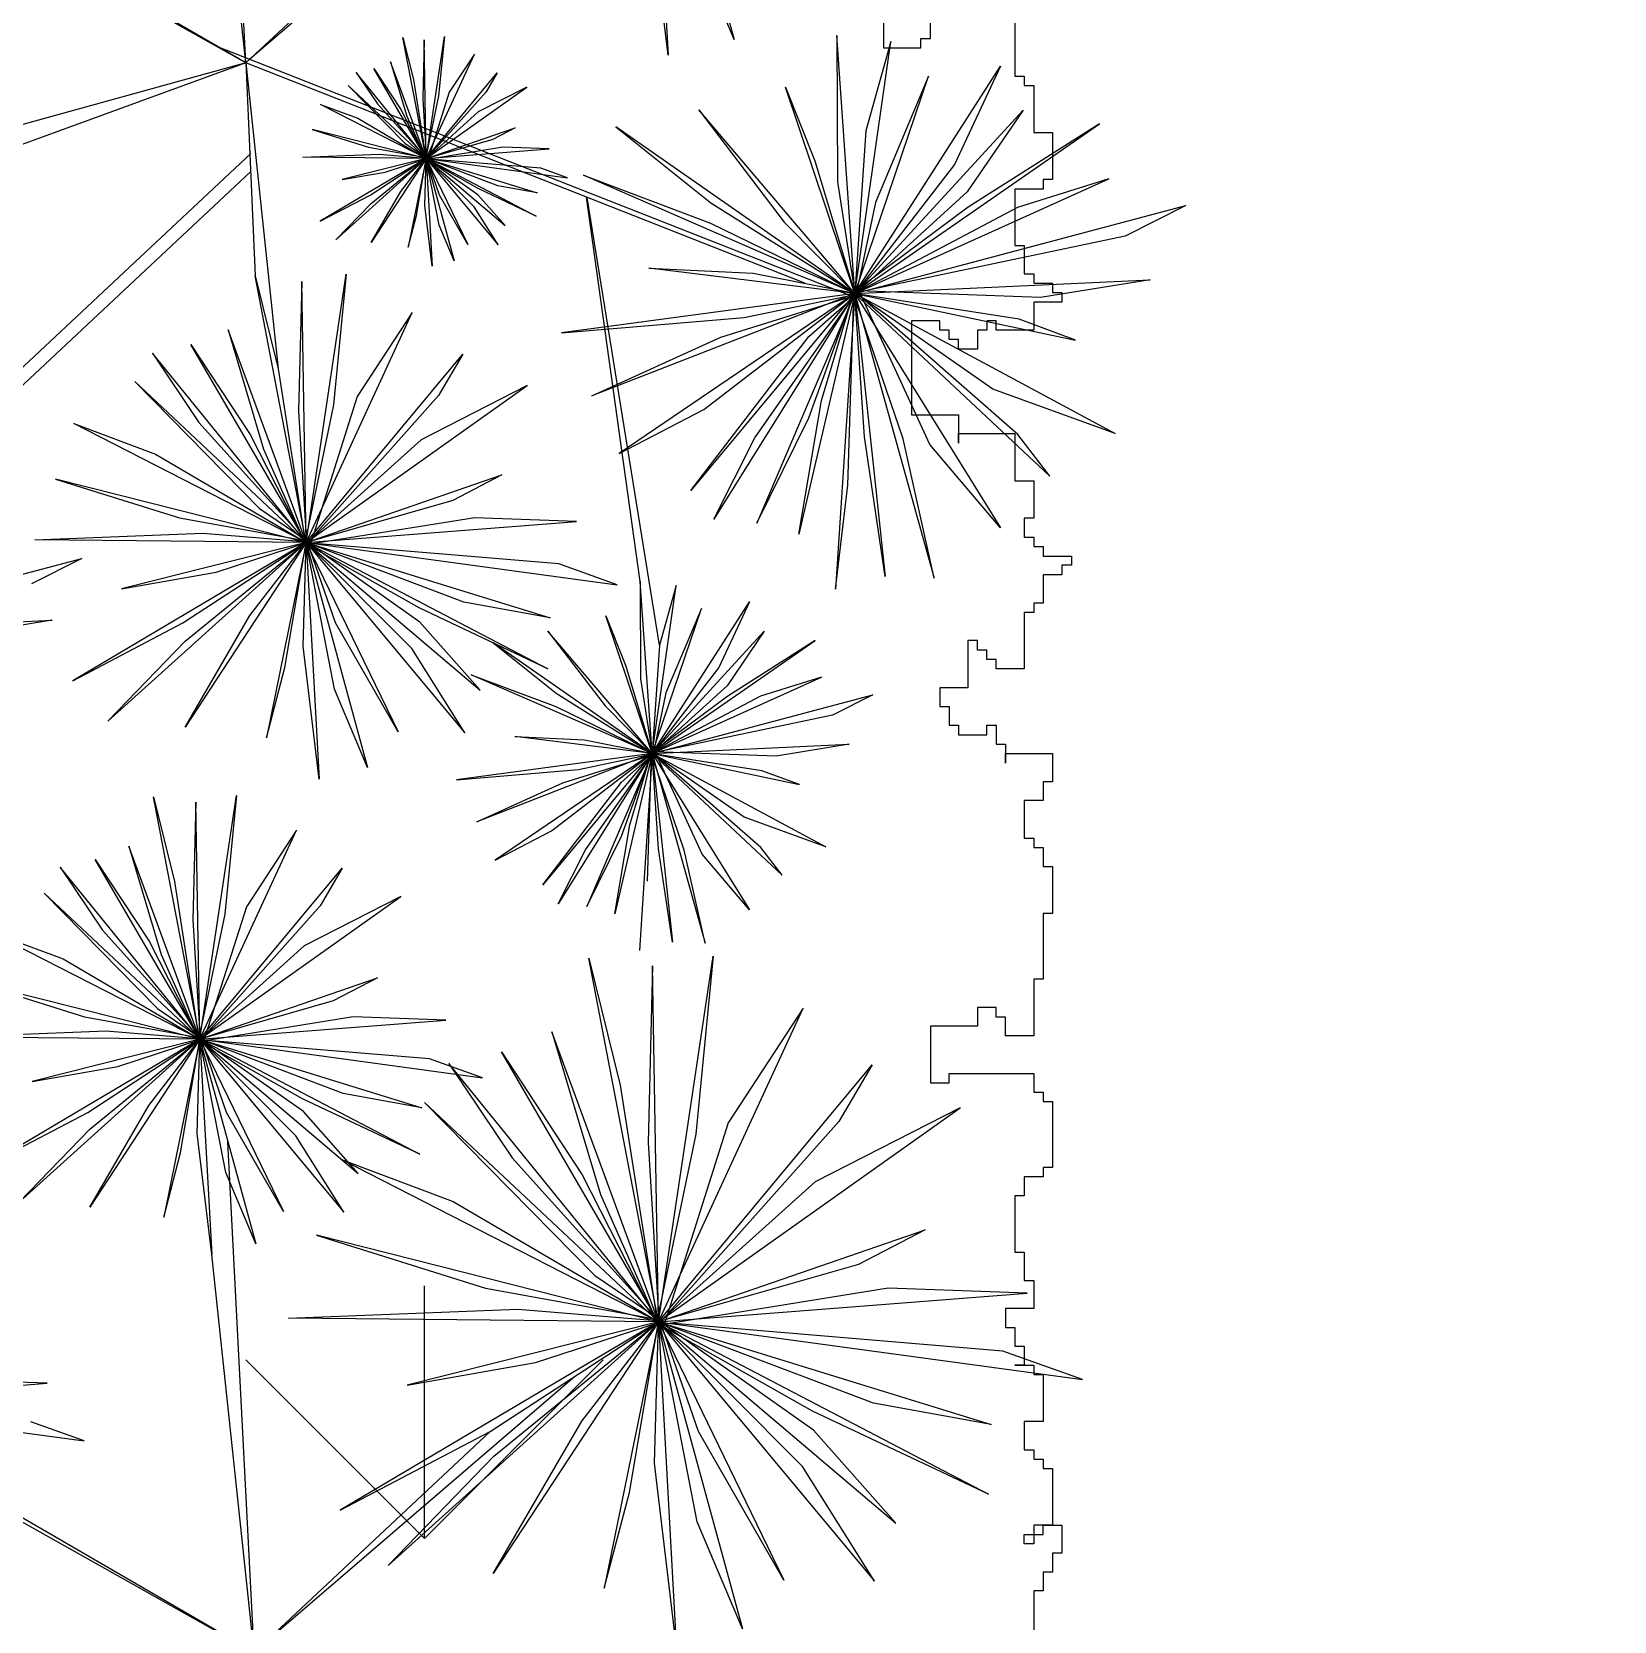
# Model space of a CAD drawing. Header units: inches. Extents: x 1559 to 2285, y -669 to 464.
# Drawn here: x 1863.46 to 1875.2, y 107.09 to 118.89 of the extents above; entities that cross this region are included whole.
import ezdxf

# ---------------------------------------------------------------- set-up
doc = ezdxf.new("R2010")
doc.units = ezdxf.units.IN
doc.header["$MEASUREMENT"] = 0

msp = doc.modelspace()

# ---------------------------------------------------------------- hatches: boundary and pattern name
at = {"true_color": 0x000000}
h = msp.add_hatch(dxfattribs=at)
h.set_pattern_fill('ANGLE', color=18, scale=150)
h.set_pattern_definition([(0, (-1655.024, -1843.915), (0, 41.25), [30, -11.25]), (90, (-1655.024, -1843.915), (-41.25, 3e-15), [30, -11.25])])
h.paths.add_polyline_path([(1933.363, -160.37), (2052.363, -160.37), (2052.363, -154.37), (1968.363, -154.37), (1968.363, -103.378), (1962.363, -103.378), (1962.363, -154.37), (1939.363, -154.37), (1939.363, -103.378), (1968.363, -103.378), (1968.363, -100.378), (1969.238, -100.378, 0.389983), (1933.363, -67.378), (1933.363, 63.63), (1927.363, 63.63), (1927.363, 8.63, -0.385643), (1866.659, 63.63), (1860.363, 63.63), (1860.363, 37.63), (1860.363, -32.37), (1718.363, -32.37), (1718.363, -52.298), (1680.363, -52.298), (1680.363, -85.37), (1678.363, -85.37), (1678.363, -149.37), (1680.363, -149.37), (1680.363, -221.801, -0.372825), (1716.363, -263.37), (1680.363, -263.37), (1680.363, -265.37), (1830.363, -265.37, 0.393426), (1869.363, -307.263), (1869.363, -265.37), (1881.363, -265.37), (1881.363, -307.263, 0.393426), (1920.363, -265.37), (1933.363, -265.37), (2052.363, -265.37), (2052.363, -262.37), (2022.363, -262.37, -0.365977), (2052.363, -226.873), (2052.363, -224.977), (2029.418, -224.977), (2029.418, -181.413), (1933.363, -181.413)])
h.paths.add_polyline_path([(1833.633, -234.037), (1826.669, -234.037), (1826.669, -262.072, -0.414224), (1824.938, -263.804), (1819.744, -263.804, -0.414203), (1818.013, -262.073), (1818.013, -262.073, -0.414214), (1816.282, -263.804), (1789.448, -263.804, -0.414212), (1787.717, -262.073, -0.414215), (1785.986, -263.804), (1759.152, -263.804, -0.414214), (1757.421, -262.073, -0.414214), (1755.69, -263.804), (1728.856, -263.804, -0.414214), (1727.125, -262.073), (1727.125, -262.073, -0.414214), (1725.394, -263.804), (1720.2, -263.804, -0.414214), (1718.469, -262.073), (1718.469, -234.037), (1712.249, -234.037), (1712.249, -216.304), (1683.047, -216.304, -0.414207), (1681.705, -214.962), (1681.705, -210.936, -0.41422), (1683.047, -209.594, -0.414207), (1681.705, -208.252), (1681.705, -186.191, -0.41422), (1683.047, -184.849, -0.414207), (1681.705, -183.506), (1681.705, -161.446, -0.414209), (1683.047, -160.104), (1683.047, -160.104, -0.414207), (1681.705, -158.761), (1681.705, -154.735, -0.41422), (1683.047, -153.393), (1712.249, -153.393), (1712.249, -144.027), (1833.633, -144.027)], flags=16)
h.paths.add_polyline_path([(1899.249, -134.659, -0.41422), (1900.591, -133.317), (1900.591, -133.317, -0.4142), (1899.249, -131.975), (1899.249, -109.914, -0.41422), (1900.591, -108.572), (1901.933, -108.572, -0.414214), (1900.591, -107.23), (1900.591, -103.204, -0.414214), (1901.933, -101.861), (1931.46, -101.861, -0.414207), (1932.802, -103.203), (1932.802, -107.23, -0.41422), (1931.46, -108.572, -0.414207), (1932.802, -109.914), (1932.802, -131.975, -0.41422), (1931.46, -133.317, -0.414207), (1932.802, -134.659), (1932.802, -156.72, -0.414209), (1931.46, -158.062), (1931.46, -158.062, -0.414207), (1932.802, -159.404), (1932.802, -163.43, -0.41422), (1931.46, -164.773), (1901.933, -164.773, -0.414214), (1900.591, -163.43), (1900.591, -159.404, -0.414214), (1901.933, -158.062), (1900.591, -158.062, -0.414218), (1899.249, -156.72)], flags=16)
h.paths.add_polyline_path([(1809.977, -167.683), (1809.977, -210.381), (1735.904, -210.381), (1735.904, -167.683)], flags=0)
h.paths.add_polyline_path([(1801.375, -176.285), (1801.375, -201.779), (1744.506, -201.779), (1744.506, -176.285)], flags=0)
h.paths.add_polyline_path([(1810.147, -125.419), (1805.978, -125.419), (1805.978, -126.253), (1795.557, -126.253), (1795.557, -125.419), (1791.389, -125.419), (1791.389, -122.918), (1795.557, -122.918), (1795.557, -121.251), (1791.389, -121.251), (1791.389, -102.493), (1786.479, -102.493), (1786.479, -121.251), (1782.31, -121.251), (1782.31, -122.918), (1786.479, -122.918), (1786.479, -125.419), (1782.31, -125.419), (1782.31, -126.253), (1771.889, -126.253), (1771.889, -125.419), (1767.629, -125.419), (1767.626, -122.918), (1771.889, -122.918), (1771.889, -121.251), (1767.626, -121.251), (1767.629, -102.493), (1762.373, -102.493), (1762.373, -121.251), (1758.205, -121.251), (1758.205, -122.918), (1762.373, -122.918), (1762.373, -125.419), (1758.205, -125.419), (1758.205, -126.253), (1747.784, -126.253), (1747.784, -125.419), (1743.615, -125.419), (1743.615, -122.918), (1747.784, -122.918), (1747.784, -121.251), (1743.615, -121.251), (1743.615, -102.493), (1740.027, -102.493), (1740.027, -93.114), (1721.269, -93.114), (1721.269, -88.945), (1719.602, -88.945), (1719.602, -93.114), (1717.101, -93.114), (1717.101, -88.945), (1716.267, -88.945), (1716.267, -78.524), (1717.101, -78.524), (1717.101, -74.356), (1719.602, -74.356), (1719.602, -78.524), (1721.269, -78.524), (1721.269, -74.356), (1740.027, -74.356), (1740.027, -64.977), (1743.615, -64.977), (1743.615, -46.219), (1747.784, -46.219), (1747.784, -44.551), (1743.615, -44.551), (1743.615, -42.05), (1747.784, -42.05), (1747.784, -41.217), (1758.205, -41.217), (1758.205, -42.05), (1762.373, -42.05), (1762.373, -44.551), (1758.205, -44.551), (1758.205, -46.219), (1762.373, -46.219), (1762.373, -64.977), (1767.626, -64.977), (1767.629, -46.219), (1771.889, -46.219), (1771.889, -44.551), (1767.626, -44.551), (1767.629, -42.05), (1771.889, -42.05), (1771.889, -41.217), (1782.31, -41.217), (1782.31, -42.05), (1786.479, -42.05), (1786.479, -44.551), (1782.31, -44.551), (1782.31, -46.219), (1786.479, -46.219), (1786.479, -64.977), (1791.389, -64.977), (1791.389, -46.219), (1795.557, -46.219), (1795.557, -44.551), (1791.389, -44.551), (1791.389, -42.05), (1795.557, -42.05), (1795.557, -41.217), (1805.978, -41.217), (1805.978, -42.05), (1810.147, -42.05), (1810.147, -44.551), (1805.978, -44.551), (1805.978, -46.219), (1810.147, -46.219), (1810.147, -64.977), (1815.059, -64.977), (1815.059, -74.356), (1833.817, -74.356), (1833.817, -78.524), (1835.484, -78.524), (1835.484, -74.356), (1837.985, -74.356), (1837.985, -78.524), (1838.819, -78.524), (1838.819, -88.945), (1837.985, -88.945), (1837.985, -93.114), (1835.484, -93.114), (1835.484, -88.945), (1833.817, -88.945), (1833.817, -93.114), (1815.059, -93.114), (1815.059, -102.493), (1810.147, -102.493), (1810.147, -121.251), (1805.978, -121.251), (1805.978, -122.918), (1810.147, -122.918)], flags=16)
h.paths.add_polyline_path([(1793.761, -183.899), (1793.761, -194.165), (1752.121, -194.165), (1752.121, -183.899)], flags=0)
h.paths.add_polyline_path([(1785.986, -220.524), (1759.152, -220.524, 0.414214), (1757.421, -222.255), (1757.421, -253.994, -0.414207), (1759.152, -252.262), (1785.986, -252.262, -0.41422), (1787.717, -253.994), (1787.717, -222.255, 0.414214)], flags=0)
h.paths.add_polyline_path([(1924.638, -250.438), (1944.12, -250.438), (1944.12, -264.099), (1924.638, -264.099)], flags=16)
h.paths.add_polyline_path([(1937.789, -256.722, -1), (1929.669, -256.722, -1)], flags=0)
h.paths.add_polyline_path([(1949.822, -238.007), (1978.915, -238.007), (1978.915, -264.44), (1949.822, -264.44)], flags=16)
h.paths.add_polyline_path([(1980.508, -242.243), (2017.354, -242.243), (2017.354, -264.44), (1980.508, -264.44)], flags=16)
h.paths.add_polyline_path([(1982.508, -244.243), (2015.354, -244.243), (2015.354, -262.44), (1982.508, -262.44)], flags=0)
h.paths.add_polyline_path([(1715.258, -186.191), (1715.258, -208.251, -0.41422), (1713.916, -209.594), (1688.416, -209.594), (1688.416, -184.849), (1713.916, -184.849, -0.414207)], flags=0)
h.paths.add_polyline_path([(2100.363, 63.63), (1997.363, 63.63), (1997.363, 65.63), (1946.363, 65.63), (1946.363, 63.63), (1939.363, 63.63), (1939.363, 60.423), (1960.845, 60.423), (1960.845, -61.839), (1939.363, -61.839), (1939.363, -67.882, -0.342502), (1969.238, -100.378), (1971.363, -100.378), (1971.363, -130.228, 0.356761), (1998.213, -103.37), (2058.363, -103.37), (2059.363, -103.37), (2059.363, -105.37), (2079.353, -105.37), (2099.363, -105.37), (2099.363, -103.37), (2100.363, -103.37), (2100.363, -93.707), (2073.27, -93.704), (2073.273, -66.056), (2064.857, -66.055), (2064.857, -79.93), (1970.779, -79.93), (1970.779, 21.404), (2064.857, 21.404), (2064.857, 8.594), (2073.282, 8.593), (2073.285, 36.241), (2100.363, 36.238)])
h.paths.add_polyline_path([(2093.766, 48.209, -1), (2079.505, 48.209, -1)], flags=16)
h.paths.add_polyline_path([(2100.363, -109.37), (2099.363, -109.37), (2099.363, -107.37), (2099.159, -107.37), (2059.363, -107.37), (2059.363, -109.37), (2058.363, -109.37), (2058.363, -115.37), (2056.363, -115.37), (2056.363, -148.37), (2058.363, -148.37), (2058.363, -226.37, 0.414214), (2022.363, -262.37), (2052.363, -262.37), (2058.363, -262.37), (2058.363, -265.37), (2059.363, -265.37), (2059.363, -267.37), (2099.363, -267.37), (2099.363, -265.37), (2100.363, -265.37)])
h.paths.add_polyline_path([(1872.363, -307.37, -0.414214), (1830.363, -265.37), (1830.363, -271.37), (1825.48, -271.37), (1825.48, -296.181), (1800.298, -296.181), (1800.298, -308.828), (1816.15, -308.828), (1816.15, -413.18), (1702.22, -413.18), (1702.22, -308.828), (1716.608, -308.828), (1716.608, -296.181), (1691.465, -296.181), (1691.465, -271.37), (1680.363, -271.37), (1680.363, -331.37), (1678.363, -331.37), (1678.363, -395.37), (1680.363, -395.37), (1680.363, -481.37), (1686.363, -481.37), (1686.363, -457.117), (1746.166, -457.117), (1746.166, -481.37), (1799.363, -481.37), (1799.363, -490.37), (1756.331, -490.37, 0.401277), (1799.363, -529.354), (1799.363, -567.37), (1801.363, -567.37), (1801.363, -569.37), (1834.363, -569.37), (1834.363, -567.37), (1836.363, -567.37), (1836.363, -481.37), (1836.387, -481.276), (1836.387, -343.639), (1872.363, -343.639)])
h.paths.add_polyline_path([(1779.114, -459.373), (1774.35, -475.802, -0.571429), (1749.881, -468.706), (1754.646, -452.277, -0.8), (1757.267, -453.038, -0.414214), (1758.62, -452.293), (1775.748, -457.26, -0.414221), (1776.493, -458.613, -0.8)], flags=16)
h.paths.add_polyline_path([(1771.947, -474.287, -0.533032), (1752.722, -468.712), (1753.259, -466.859, 0.533032), (1772.484, -472.434)], flags=0)
h.paths.add_polyline_path([(1793.469, -469.209, -1), (1781.673, -469.209, -1)], flags=16)
h.paths.add_polyline_path([(1789.919, -469.209, -1), (1785.223, -469.209, -1)], flags=0)
h.paths.add_polyline_path([(2100.363, -271.37), (2099.363, -271.37), (2099.363, -269.37), (2059.363, -269.37), (2059.363, -271.37), (2061.409, -271.37), (2061.409, -309.822), (1983.961, -309.822), (1983.961, -288.959), (1920.363, -288.959), (1920.363, -271.37), (1920.363, -270.37), (1920.064, -270.37, -0.359366), (1881.363, -307.263, -0.017874), (1878.363, -307.37), (1878.363, -312.774), (1900.909, -312.774), (1900.909, -343.639), (1914.338, -343.639), (1914.338, -481.37), (1914.363, -481.37), (1914.363, -567.37), (1916.363, -567.37), (1916.363, -569.37), (1943.363, -569.37), (1943.363, -567.37), (1945.363, -567.37), (1945.363, -550.37), (1945.363, -529.354, 0.401277), (1988.394, -490.37), (1945.363, -490.37), (1945.363, -481.37), (2100.363, -481.37)])
h.paths.add_polyline_path([(1946.05, -335.658), (2053.938, -335.658), (2053.938, -349.85), (2068.233, -349.85), (2068.233, -319.217), (2098.866, -319.217), (2098.866, -349.85), (2098.866, -441.75), (2098.866, -472.384), (2068.233, -472.384), (2068.233, -441.75), (2053.938, -441.75), (2053.938, -456.826), (1946.05, -456.826)], flags=16)
h.paths.add_polyline_path([(1949.05, -338.658), (2050.938, -338.658), (2050.938, -351.076), (2097.641, -351.076), (2097.641, -440.525), (2050.938, -440.525), (2050.938, -453.826), (1949.05, -453.826)], flags=0)
h.paths.add_polyline_path([(1977.559, -361.917), (2063.292, -361.917), (2063.292, -368.35), (1998.356, -368.35), (1998.356, -437.414, 0.08671), (2005.949, -440.43, -0.223855), (1977.87, -424.586), (1987.295, -420.601, 0.127777), (1991.923, -431.602), (1991.923, -368.35), (1977.559, -368.35)], flags=0)
h.paths.add_polyline_path([(1996.212, -364.061), (1996.212, -366.205), (1994.067, -366.205), (1994.067, -364.061)], flags=0)
edge = h.paths.add_edge_path(flags=0)
edge.add_ellipse((2084.225, -335.682), major_axis=(-8.275, 0), ratio=0.975448, start_angle=270, end_angle=360, ccw=False)
edge.add_ellipse((2084.225, -335.682), major_axis=(-8.275, 0), ratio=0.975448, start_angle=180, end_angle=270, ccw=False)
edge.add_ellipse((2084.225, -335.682), major_axis=(-8.275, 0), ratio=0.975448, start_angle=90, end_angle=180, ccw=False)
edge.add_ellipse((2084.225, -335.682), major_axis=(-8.275, 0), ratio=0.975448, start_angle=0, end_angle=90, ccw=False)
h.paths.add_polyline_path([(2074.02, -292.258, -1), (2094.122, -292.258, -1)], flags=16)
h.paths.add_polyline_path([(2082.458, -361.703), (2091.142, -361.703, -0.414214), (2096.044, -366.605), (2096.044, -386.043, -0.414214), (2091.142, -390.944), (2082.458, -390.944, -0.414214), (2077.557, -386.043), (2077.557, -366.605, -0.414214)], flags=0)
h.paths.add_polyline_path([(2076.02, -292.258, -1), (2092.122, -292.258, -1)], flags=0)
h.paths.add_polyline_path([(2082.458, -362.929), (2091.142, -362.929, -0.414214), (2094.818, -366.605), (2094.818, -386.043, -0.414211), (2091.142, -389.719), (2082.458, -389.719, -0.414214), (2078.782, -386.043), (2078.782, -366.605, -0.414216)], flags=0)
h.paths.add_polyline_path([(2082.458, -406.532), (2091.142, -406.532, -0.414214), (2096.044, -411.433), (2096.044, -430.871, -0.414214), (2091.142, -435.772), (2082.458, -435.772, -0.414214), (2077.557, -430.871), (2077.557, -411.433, -0.414214)], flags=0)
h.paths.add_polyline_path([(2082.458, -407.757), (2091.142, -407.757, -0.414216), (2094.818, -411.433), (2094.818, -430.871, -0.414214), (2091.142, -434.547), (2082.458, -434.547, -0.414211), (2078.782, -430.871), (2078.782, -411.433, -0.414214)], flags=0)
edge = h.paths.add_edge_path(flags=0)
edge.add_ellipse((2084.225, -455.918), major_axis=(8.275, 0), ratio=0.975448, start_angle=90, end_angle=180, ccw=False)
edge.add_ellipse((2084.225, -455.918), major_axis=(8.275, 0), ratio=0.975448, start_angle=0, end_angle=90, ccw=False)
edge.add_ellipse((2084.225, -455.918), major_axis=(8.275, 0), ratio=0.975448, start_angle=270, end_angle=360, ccw=False)
edge.add_ellipse((2084.225, -455.918), major_axis=(8.275, 0), ratio=0.975448, start_angle=180, end_angle=270, ccw=False)
h.paths.add_polyline_path([(2058.363, 249.63), (2052.363, 249.63), (2052.363, 210.624, -0.393468), (2010.47, 249.63), (2004.363, 249.63), (2004.363, 111.63), (1998.363, 111.63, -0.414214), (2040.363, 69.63), (2040.363, 93.63), (2058.363, 93.63)])
at = {"true_color": 0x136734}
h = msp.add_hatch(dxfattribs=at)
h.set_pattern_fill('GRASS', color=116, scale=10)
h.set_pattern_definition([(90, (-1655.024, -1843.915), (-7.071068, 7.071068), [1.875, -12.267136]), (45, (-1655.024, -1843.915), (-7.071068, 7.071068), [1.875, -8.125]), (135, (-1655.024, -1843.915), (-7.071068, -7.071068), [1.875, -8.125])])
h.paths.add_polyline_path([(1868.363, 249.63), (1746.363, 249.63), (1746.363, 243.63), (1746.363, 240.63), (1746.363, 201.63), (1746.363, 195.63), (1755.451, 195.63), (1755.451, 193.63), (1819.451, 193.63), (1819.451, 195.63), (1860.363, 195.63), (1860.363, 186.63), (1868.363, 186.63)])
h.paths.add_polyline_path([(1868.363, 147.63), (1860.363, 147.63), (1860.363, 85.63), (1868.363, 85.63)])
h.paths.add_polyline_path([(1998.363, 249.63), (1992.363, 249.63), (1933.363, 249.63), (1933.363, 85.63), (1933.363, 69.63), (1946.363, 69.63), (1946.363, 67.63), (1997.363, 67.63), (1997.363, 69.63), (1998.363, 69.63), (1998.363, 111.63)])
at = {"true_color": 0x636466}
h = msp.add_hatch(dxfattribs=at)
h.set_pattern_fill('GRAVEL', color=251, scale=75)
h.set_pattern_definition([(228.01279, (-1601.024, -1768.915), (-600, -675), [10.0902, -998.9316]), (184.96974, (-1607.774, -1776.4148), (900, 75), [17.3151, -1714.1944]), (132.51045, (-1625.024, -1777.915), (750, -825), [12.2091, -1208.7024]), (267.27369, (-1654.274, -1796.6648), (75, 1500), [15.76785, -1561.0169]), (292.83365, (-1655.024, -1812.4148), (-375, 900), [15.4616, -1530.703]), (357.27369, (-1649.024, -1826.6648), (-1500, 75), [15.76785, -1561.0169]), (37.69424, (-1633.274, -1827.4148), (-975, -750), [20.8522, -2064.3636]), (72.25533, (-1616.774, -1814.6648), (525, 1650), [19.6866, -1948.9741]), (121.42957, (-1610.774, -1795.9148), (-600, 975), [15.82125, -1566.3055]), (175.23636, (-1619.024, -1782.415), (825, -75), [18.0624, -885.0572]), (222.39744, (-1637.0241, -1780.9148), (-900, -825), [23.3586, -2312.5031]), (138.81407, (-1580.024, -1797.415), (-525, 450), [7.9726, -789.2884]), (171.46923, (-1586.024, -1792.1648), (975, -150), [15.1678, -1501.6134]), (225, (-1601.024, -1789.915), (-8e-15, -75), [10.6066, -95.4594]), (203.1986, (-1606.274, -1780.915), (375, 150), [5.7119, -565.4711]), (291.8014, (-1611.524, -1783.165), (-75, 225), [8.0777, -395.8096]), (30.96376, (-1608.524, -1790.665), (225, 150), [13.1197, -424.2017]), (161.56505, (-1597.274, -1783.915), (150, -75), [9.4868, -227.684]), (16.38954, (-1655.024, -1783.165), (750, 225), [13.29, -1315.7134]), (70.34618, (-1642.274, -1779.415), (-300, -825), [11.1496, -1103.8056]), (293.1986, (-1597.274, -1768.915), (-150, 375), [11.4236, -559.7594]), (343.61046, (-1592.774, -1779.415), (-750, 225), [13.29, -1315.7134]), (339.44395, (-1655.024, -1829.665), (-375, 150), [12.816, -627.9843]), (294.77514, (-1643.024, -1834.165), (-375, 825), [10.7384, -1063.0982]), (66.8014, (-1596.524, -1843.915), (150, 375), [11.4236, -559.7594]), (17.35402, (-1592.024, -1833.415), (-975, -300), [12.5723, -1244.6568]), (69.44395, (-1633.274, -1843.915), (-150, -375), [6.408, -634.3923]), (101.30993, (-1601.024, -1843.915), (-75, 300), [3.8243, -378.6022]), (165.96376, (-1601.774, -1840.165), (225, -75), [15.4616, -293.7713]), (186.00901, (-1616.774, -1836.4148), (750, 75), [14.3287, -1418.5442]), (303.69007, (-1608.524, -1797.415), (-75, 150), [10.8166, -259.5997]), (353.15723, (-1602.524, -1806.4148), (1275, -150), [18.88455, -1869.5672]), (60.9454, (-1583.774, -1808.665), (-300, -525), [7.7217, -764.4506]), (90, (-1580.024, -1801.915), (-75, 75), [4.5, -70.5]), (120.25644, (-1618.274, -1834.165), (300, -525), [10.4193, -1031.514]), (48.01279, (-1623.524, -1825.165), (600, 675), [20.1804, -988.8414]), (0, (-1610.024, -1810.165), (75, 75), [19.5, -55.5]), (325.30485, (-1590.524, -1810.165), (750, -525), [11.8585, -1173.9956]), (254.0546, (-1580.774, -1816.915), (-75, -300), [10.9201, -535.0881]), (207.645975, (-1583.774, -1827.4148), (-1425, -750), [17.7799, -1760.2106]), (175.42608, (-1599.524, -1835.6648), (-975, 75), [18.8099, -1862.1805])])
h.paths.add_polyline_path([(1933.363, 249.63), (1885.438, 249.63), (1882.363, 249.63), (1868.363, 249.63), (1868.363, 186.63), (1876.363, 186.63), (1876.363, 147.63), (1868.363, 147.63), (1868.363, 85.63), (1933.363, 85.63)])

# ---------------------------------------------------------------- linework, layer by layer
at = {"color": 14, "true_color": 0xa30000}
for p, q in [((1865.05, 118.655), (1864.855, 122.445)), ((1865.05, 118.655), (1864.735, 121.607)), ((1868.05, 121.108), (1868.672, 118.83)), ((1868.05, 121.108), (1868.182, 118.712)), ((1867.426, 120.701), (1865.077, 118.68)), ((1866.802, 120.294), (1865.05, 118.655)), ((1865.05, 118.655), (1862.506, 120.084)), ((1868.182, 118.712), (1868.019, 120.06)), ((1865.05, 118.655), (1863.322, 119.658)), ((1868.672, 118.83), (1868.337, 119.624)), ((1869.53, 116.93), (1864.833, 118.776)), ((1866.215, 118.845), (1866.292, 118.531)), ((1866.387, 117.946), (1866.215, 118.845)), ((1866.372, 118.826), (1866.362, 118.389)), ((1866.387, 117.946), (1866.372, 118.826)), ((1866.387, 117.946), (1866.522, 118.85)), ((1866.522, 118.85), (1866.479, 118.41)), ((1869.434, 118.859), (1869.438, 117.773)), ((1869.567, 116.944), (1869.434, 118.859)), ((1869.567, 116.944), (1869.835, 118.815)), ((1869.835, 118.815), (1869.648, 118.151)), ((1866.123, 118.663), (1866.244, 118.261)), ((1866.387, 117.946), (1866.123, 118.663)), ((1866.387, 117.946), (1866.745, 118.721)), ((1866.745, 118.721), (1866.559, 118.438)), ((1865.05, 118.655), (1862.159, 117.603)), ((1865.05, 118.655), (1862.652, 117.995)), ((1865.05, 118.655), (1865.288, 116.385)), ((1865.05, 118.655), (1865.119, 117.076)), ((1869.196, 117.02), (1865.05, 118.655)), ((1865.868, 118.584), (1866.025, 118.351)), ((1866.387, 117.946), (1865.868, 118.584)), ((1865.999, 118.613), (1866.199, 118.309)), ((1866.387, 117.946), (1865.999, 118.613)), ((1866.387, 117.946), (1866.915, 118.581)), ((1866.915, 118.581), (1866.833, 118.441)), ((1869.567, 116.944), (1870.649, 118.632)), ((1869.567, 116.944), (1870.115, 118.558)), ((1870.115, 118.558), (1869.721, 117.62)), ((1870.649, 118.632), (1870.308, 117.902)), ((1865.809, 118.488), (1866.23, 118.06)), ((1866.387, 117.946), (1865.809, 118.488)), ((1866.292, 118.531), (1866.384, 117.949)), ((1866.387, 117.946), (1867.133, 118.475)), ((1866.559, 118.438), (1866.399, 117.933)), ((1866.833, 118.441), (1866.4, 117.955)), ((1867.133, 118.475), (1866.774, 118.292)), ((1869.052, 118.474), (1869.27, 117.928)), ((1869.567, 116.944), (1869.052, 118.474)), ((1865.603, 118.347), (1865.88, 118.244)), ((1866.387, 117.946), (1865.603, 118.347)), ((1866.025, 118.351), (1866.384, 117.953)), ((1866.199, 118.309), (1866.378, 117.957)), ((1866.362, 118.389), (1866.387, 117.964)), ((1866.479, 118.41), (1866.382, 117.943)), ((1868.409, 118.306), (1869.043, 117.474)), ((1869.567, 116.944), (1868.409, 118.306)), ((1869.567, 116.944), (1870.816, 118.305)), ((1870.816, 118.305), (1870.401, 117.698)), ((1865.88, 118.244), (1866.387, 117.946)), ((1866.244, 118.261), (1866.383, 117.946)), ((1866.774, 118.292), (1866.391, 117.947)), ((1869.567, 116.944), (1871.383, 118.202)), ((1871.383, 118.202), (1870.409, 117.584)), ((1865.541, 118.16), (1865.959, 118.029)), ((1866.387, 117.946), (1865.541, 118.16)), ((1866.387, 117.946), (1867.047, 118.174)), ((1866.882, 118.088), (1866.391, 117.947)), ((1867.047, 118.174), (1866.882, 118.088)), ((1867.795, 118.181), (1868.498, 117.616)), ((1869.567, 116.944), (1867.795, 118.181)), ((1869.648, 118.151), (1869.567, 116.944)), ((1865.087, 117.983), (1862.014, 115.107)), ((1865.472, 117.955), (1866.039, 117.977)), ((1866.387, 117.946), (1865.472, 117.955)), ((1865.959, 118.029), (1866.382, 117.953)), ((1866.039, 117.977), (1866.382, 117.949)), ((1866.23, 118.06), (1866.38, 117.958)), ((1866.387, 117.946), (1867.299, 118.017)), ((1866.486, 117.675), (1866.391, 117.947)), ((1866.955, 118.029), (1866.399, 117.939)), ((1867.299, 118.017), (1866.955, 118.029)), ((1865.087, 117.849), (1861.952, 114.92)), ((1866.387, 117.946), (1865.6, 117.48)), ((1866.387, 117.946), (1865.718, 117.343)), ((1866.387, 117.946), (1865.765, 117.789)), ((1865.765, 117.789), (1866.083, 117.845)), ((1865.971, 117.675), (1866.387, 117.946)), ((1866.387, 117.946), (1865.978, 117.323)), ((1865.98, 117.613), (1866.387, 117.946)), ((1866.083, 117.845), (1866.392, 117.946)), ((1866.198, 117.7), (1866.387, 117.946)), ((1866.387, 117.946), (1866.253, 117.287)), ((1866.315, 117.524), (1866.387, 117.946)), ((1866.377, 117.596), (1866.387, 117.946)), ((1866.919, 117.744), (1866.387, 117.946)), ((1866.743, 117.588), (1866.387, 117.946)), ((1866.483, 117.451), (1866.387, 117.946)), ((1866.387, 117.946), (1866.921, 117.304)), ((1866.387, 117.946), (1867.21, 117.692)), ((1866.387, 117.946), (1866.594, 117.186)), ((1866.387, 117.946), (1867.203, 117.519)), ((1866.387, 117.946), (1866.974, 117.448)), ((1866.387, 117.946), (1866.431, 117.147)), ((1866.387, 117.946), (1866.697, 117.307)), ((1866.387, 117.946), (1867.436, 117.803)), ((1866.771, 117.677), (1866.393, 117.944)), ((1866.768, 117.725), (1866.396, 117.935)), ((1867.239, 117.873), (1866.415, 117.942)), ((1867.436, 117.803), (1867.239, 117.873)), ((1869.27, 117.928), (1869.567, 116.944)), ((1870.308, 117.902), (1869.567, 116.944)), ((1867.203, 117.519), (1866.768, 117.725)), ((1867.21, 117.692), (1866.919, 117.744)), ((1867.554, 117.821), (1868.496, 117.467)), ((1869.567, 116.944), (1867.554, 117.821)), ((1869.438, 117.773), (1869.567, 116.944)), ((1869.567, 116.944), (1871.452, 117.794)), ((1871.452, 117.794), (1870.774, 117.582)), ((1865.6, 117.48), (1865.971, 117.675)), ((1865.718, 117.343), (1865.98, 117.613)), ((1865.978, 117.323), (1866.198, 117.7)), ((1866.431, 117.147), (1866.377, 117.596)), ((1866.697, 117.307), (1866.486, 117.675)), ((1866.974, 117.448), (1866.771, 117.677)), ((1867.975, 114.808), (1867.577, 117.658)), ((1868.118, 114.335), (1867.581, 117.656)), ((1868.498, 117.616), (1869.567, 116.944)), ((1869.567, 116.944), (1872.022, 117.596)), ((1869.721, 117.62), (1869.578, 116.942)), ((1870.401, 117.698), (1869.58, 116.95)), ((1872.022, 117.596), (1871.574, 117.37)), ((1866.253, 117.287), (1866.315, 117.524)), ((1866.921, 117.304), (1866.743, 117.588)), ((1870.774, 117.582), (1869.567, 116.944)), ((1870.409, 117.584), (1869.584, 116.972)), ((1866.594, 117.186), (1866.483, 117.451)), ((1868.496, 117.467), (1869.567, 116.944)), ((1869.043, 117.474), (1869.567, 116.944)), ((1871.574, 117.37), (1869.633, 116.962)), ((1868.039, 117.133), (1868.813, 117.094)), ((1869.567, 116.944), (1868.039, 117.133)), ((1865.119, 117.076), (1865.288, 116.385)), ((1865.497, 115.097), (1865.119, 117.076)), ((1865.464, 117.033), (1865.441, 116.072)), ((1865.497, 115.097), (1865.464, 117.033)), ((1865.497, 115.097), (1865.794, 117.087)), ((1865.794, 117.087), (1865.7, 116.118)), ((1868.813, 117.094), (1869.579, 116.945)), ((1869.567, 116.944), (1871.759, 117.046)), ((1871.759, 117.046), (1870.945, 116.914)), ((1869.567, 116.944), (1867.391, 116.652)), ((1869.567, 116.944), (1867.616, 116.184)), ((1869.567, 116.944), (1867.819, 115.756)), ((1869.567, 116.944), (1868.351, 115.481)), ((1868.447, 116.084), (1869.567, 116.944)), ((1869.567, 116.944), (1868.521, 115.27)), ((1868.573, 116.619), (1869.558, 116.926)), ((1868.747, 116.767), (1869.555, 116.935)), ((1868.825, 115.872), (1869.563, 116.927)), ((1869.567, 116.944), (1868.84, 115.239)), ((1869.567, 116.944), (1869.152, 115.159)), ((1869.226, 116.022), (1869.549, 116.916)), ((1869.226, 116.625), (1869.554, 116.914)), ((1869.319, 116.151), (1869.557, 116.943)), ((1869.567, 116.944), (1869.424, 114.751)), ((1869.515, 115.522), (1869.56, 116.936)), ((1869.925, 115.866), (1869.555, 116.95)), ((1869.567, 116.944), (1869.792, 114.844)), ((1869.567, 116.944), (1871.5, 115.905)), ((1869.567, 116.944), (1870.649, 115.204)), ((1869.567, 116.944), (1870.157, 114.831)), ((1869.567, 116.944), (1871.013, 115.588)), ((1869.567, 116.944), (1871.205, 116.598)), ((1869.638, 115.881), (1869.571, 116.901)), ((1870.592, 116.234), (1869.578, 116.942)), ((1870.787, 116.753), (1869.578, 116.942)), ((1870.123, 115.824), (1869.593, 116.978)), ((1870.945, 116.914), (1869.594, 116.963)), ((1870.776, 115.897), (1869.601, 116.926)), ((1865.497, 115.097), (1866.284, 116.803)), ((1866.284, 116.803), (1865.876, 116.179)), ((1864.917, 116.674), (1865.181, 115.79)), ((1865.497, 115.097), (1864.917, 116.674)), ((1867.391, 116.652), (1868.747, 116.767)), ((1871.205, 116.598), (1870.787, 116.753)), ((1864.642, 116.565), (1865.082, 115.897)), ((1865.497, 115.097), (1864.642, 116.565)), ((1867.616, 116.184), (1868.573, 116.619)), ((1868.351, 115.481), (1869.226, 116.625)), ((1864.356, 116.501), (1864.701, 115.988)), ((1865.497, 115.097), (1864.356, 116.501)), ((1865.497, 115.097), (1866.658, 116.494)), ((1866.658, 116.494), (1866.478, 116.186)), ((1865.288, 116.385), (1865.489, 115.104)), ((1864.225, 116.29), (1865.151, 115.348)), ((1865.497, 115.097), (1864.225, 116.29)), ((1865.497, 115.097), (1867.137, 116.261)), ((1865.876, 116.179), (1865.524, 115.069)), ((1866.478, 116.186), (1865.526, 115.117)), ((1867.137, 116.261), (1866.349, 115.859)), ((1871.5, 115.905), (1870.592, 116.234)), ((1865.441, 116.072), (1865.496, 115.136)), ((1865.7, 116.118), (1865.487, 115.091)), ((1867.819, 115.756), (1868.447, 116.084)), ((1869.152, 115.159), (1869.319, 116.151)), ((1863.772, 115.98), (1864.38, 115.752)), ((1865.497, 115.097), (1863.772, 115.98)), ((1864.701, 115.988), (1865.491, 115.112)), ((1868.84, 115.239), (1869.226, 116.022)), ((1865.082, 115.897), (1865.477, 115.121)), ((1866.349, 115.859), (1865.507, 115.1)), ((1868.521, 115.27), (1868.825, 115.872)), ((1869.792, 114.844), (1869.638, 115.881)), ((1870.157, 114.831), (1869.925, 115.866)), ((1870.649, 115.204), (1870.123, 115.824)), ((1871.013, 115.588), (1870.776, 115.897)), ((1864.38, 115.752), (1865.497, 115.097)), ((1865.181, 115.79), (1865.488, 115.097)), ((1865.497, 115.097), (1866.948, 115.598)), ((1866.948, 115.598), (1866.585, 115.409)), ((1863.637, 115.567), (1864.556, 115.28)), ((1865.497, 115.097), (1863.637, 115.567)), ((1869.424, 114.751), (1869.515, 115.522)), ((1866.585, 115.409), (1865.507, 115.1)), ((1864.556, 115.28), (1865.487, 115.112)), ((1865.151, 115.348), (1865.482, 115.123)), ((1865.497, 115.097), (1867.503, 115.253)), ((1866.747, 115.28), (1865.524, 115.083)), ((1867.503, 115.253), (1866.747, 115.28)), ((1863.485, 115.116), (1864.731, 115.165)), ((1864.731, 115.165), (1865.485, 115.104)), ((1865.497, 115.097), (1863.485, 115.116)), ((1865.497, 115.097), (1863.766, 114.071)), ((1865.497, 115.097), (1864.025, 113.771)), ((1865.497, 115.097), (1864.128, 114.752)), ((1864.582, 114.5), (1865.497, 115.097)), ((1865.497, 115.097), (1864.598, 113.726)), ((1864.6, 114.365), (1865.497, 115.097)), ((1864.828, 114.875), (1865.508, 115.098)), ((1865.08, 114.555), (1865.497, 115.097)), ((1865.497, 115.097), (1865.202, 113.647)), ((1865.339, 114.168), (1865.497, 115.097)), ((1865.474, 114.328), (1865.497, 115.097)), ((1866.667, 114.654), (1865.497, 115.097)), ((1866.28, 114.31), (1865.497, 115.097)), ((1865.708, 114.009), (1865.497, 115.097)), ((1865.497, 115.097), (1866.673, 113.685)), ((1865.497, 115.097), (1867.308, 114.538)), ((1865.497, 115.097), (1865.953, 113.426)), ((1865.497, 115.097), (1867.291, 114.159)), ((1865.497, 115.097), (1866.788, 114.001)), ((1865.497, 115.097), (1865.593, 113.34)), ((1865.497, 115.097), (1866.179, 113.691)), ((1865.497, 115.097), (1867.804, 114.782)), ((1865.714, 114.5), (1865.507, 115.1)), ((1866.341, 114.506), (1865.509, 115.093)), ((1866.335, 114.611), (1865.516, 115.074)), ((1867.371, 114.937), (1865.559, 115.088)), ((1861.786, 114.435), (1863.832, 114.978)), ((1863.832, 114.978), (1863.458, 114.79)), ((1867.804, 114.782), (1867.371, 114.937)), ((1864.128, 114.752), (1864.828, 114.875)), ((1867.975, 114.808), (1867.978, 114.084)), ((1868.063, 113.531), (1867.975, 114.808)), ((1868.063, 113.531), (1868.242, 114.778)), ((1868.242, 114.778), (1868.118, 114.335)), ((1867.308, 114.538), (1866.667, 114.654)), ((1868.063, 113.531), (1868.785, 114.656)), ((1868.785, 114.656), (1868.558, 114.169)), ((1864.598, 113.726), (1865.08, 114.555)), ((1867.291, 114.159), (1866.335, 114.611)), ((1867.72, 114.551), (1867.866, 114.187)), ((1868.063, 113.531), (1867.72, 114.551)), ((1868.063, 113.531), (1868.429, 114.607)), ((1868.429, 114.607), (1868.166, 113.981)), ((1861.786, 114.435), (1863.613, 114.519)), ((1863.613, 114.519), (1862.935, 114.41)), ((1863.766, 114.071), (1864.582, 114.5)), ((1866.179, 113.691), (1865.714, 114.5)), ((1866.788, 114.001), (1866.341, 114.506)), ((1867.291, 114.439), (1867.714, 113.884)), ((1868.063, 113.531), (1867.291, 114.439)), ((1868.063, 113.531), (1868.896, 114.438)), ((1868.896, 114.438), (1868.62, 114.033)), ((1864.025, 113.771), (1864.6, 114.365)), ((1865.593, 113.34), (1865.474, 114.328)), ((1866.673, 113.685), (1866.28, 114.31)), ((1866.882, 114.355), (1867.351, 113.978)), ((1868.063, 113.531), (1866.882, 114.355)), ((1868.063, 113.531), (1869.274, 114.369)), ((1868.118, 114.335), (1868.063, 113.531)), ((1869.274, 114.369), (1868.625, 113.957)), ((1867.866, 114.187), (1868.063, 113.531)), ((1865.202, 113.647), (1865.339, 114.168)), ((1866.722, 114.115), (1867.35, 113.879)), ((1868.063, 113.531), (1866.722, 114.115)), ((1867.978, 114.084), (1868.063, 113.531)), ((1868.558, 114.169), (1868.063, 113.531)), ((1868.063, 113.531), (1869.32, 114.097)), ((1869.32, 114.097), (1868.868, 113.956)), ((1865.953, 113.426), (1865.708, 114.009)), ((1867.351, 113.978), (1868.063, 113.531)), ((1868.063, 113.531), (1869.7, 113.966)), ((1868.868, 113.956), (1868.063, 113.531)), ((1868.166, 113.981), (1868.071, 113.529)), ((1868.62, 114.033), (1868.072, 113.535)), ((1868.625, 113.957), (1868.075, 113.549)), ((1869.7, 113.966), (1869.402, 113.815)), ((1867.35, 113.879), (1868.063, 113.531)), ((1867.714, 113.884), (1868.063, 113.531)), ((1869.402, 113.815), (1868.108, 113.543)), ((1867.045, 113.657), (1867.561, 113.631)), ((1868.063, 113.531), (1867.045, 113.657)), ((1867.561, 113.631), (1868.071, 113.531)), ((1868.063, 113.531), (1869.525, 113.599)), ((1869.525, 113.599), (1868.983, 113.511)), ((1868.063, 113.531), (1866.613, 113.336)), ((1868.063, 113.531), (1866.763, 113.024)), ((1868.063, 113.531), (1866.898, 112.738)), ((1868.063, 113.531), (1867.253, 112.555)), ((1867.317, 112.957), (1868.063, 113.531)), ((1868.063, 113.531), (1867.367, 112.415)), ((1867.401, 113.314), (1868.058, 113.519)), ((1867.517, 113.412), (1868.055, 113.525)), ((1867.569, 112.816), (1868.061, 113.519)), ((1868.063, 113.531), (1867.579, 112.394)), ((1868.063, 113.531), (1867.787, 112.341)), ((1867.836, 112.916), (1868.052, 113.512)), ((1867.837, 113.318), (1868.055, 113.511)), ((1867.898, 113.002), (1868.057, 113.53)), ((1868.063, 113.531), (1867.969, 112.068)), ((1868.029, 112.583), (1868.059, 113.525)), ((1868.302, 112.812), (1868.056, 113.534)), ((1868.063, 113.531), (1868.214, 112.131)), ((1868.063, 113.531), (1869.352, 112.838)), ((1868.063, 113.531), (1868.785, 112.37)), ((1868.063, 113.531), (1868.457, 112.122)), ((1868.063, 113.531), (1869.028, 112.627)), ((1868.063, 113.531), (1869.156, 113.3)), ((1868.111, 112.822), (1868.067, 113.502)), ((1868.747, 113.058), (1868.071, 113.529)), ((1868.877, 113.403), (1868.071, 113.529)), ((1868.434, 112.784), (1868.081, 113.553)), ((1868.983, 113.511), (1868.082, 113.544)), ((1868.87, 112.833), (1868.086, 113.519)), ((1866.613, 113.336), (1867.517, 113.412)), ((1869.156, 113.3), (1868.877, 113.403)), ((1866.763, 113.024), (1867.401, 113.314)), ((1867.253, 112.555), (1867.837, 113.318)), ((1864.364, 113.209), (1864.519, 112.58)), ((1864.708, 111.41), (1864.364, 113.209)), ((1864.678, 113.17), (1864.657, 112.296)), ((1864.708, 111.41), (1864.678, 113.17)), ((1864.708, 111.41), (1864.979, 113.219)), ((1864.979, 113.219), (1864.893, 112.338)), ((1867.787, 112.341), (1867.898, 113.002)), ((1869.352, 112.838), (1868.747, 113.058)), ((1864.708, 111.41), (1865.424, 112.961)), ((1865.424, 112.961), (1865.053, 112.393)), ((1866.898, 112.738), (1867.317, 112.957)), ((1867.579, 112.394), (1867.836, 112.916)), ((1864.181, 112.843), (1864.421, 112.04)), ((1864.708, 111.41), (1864.181, 112.843)), ((1867.367, 112.415), (1867.569, 112.816)), ((1868.214, 112.131), (1868.111, 112.822)), ((1868.457, 112.122), (1868.302, 112.812)), ((1868.785, 112.37), (1868.434, 112.784)), ((1869.028, 112.627), (1868.87, 112.833)), ((1863.671, 112.687), (1863.985, 112.22)), ((1864.708, 111.41), (1863.671, 112.687)), ((1863.931, 112.745), (1864.331, 112.137)), ((1864.708, 111.41), (1863.931, 112.745)), ((1864.708, 111.41), (1865.764, 112.68)), ((1865.764, 112.68), (1865.6, 112.4)), ((1864.519, 112.58), (1864.701, 111.416)), ((1863.552, 112.495), (1864.394, 111.638)), ((1864.708, 111.41), (1863.552, 112.495)), ((1864.708, 111.41), (1866.2, 112.469)), ((1866.2, 112.469), (1865.483, 112.103)), ((1864.657, 112.296), (1864.708, 111.446)), ((1864.893, 112.338), (1864.699, 111.404)), ((1865.053, 112.393), (1864.733, 111.385)), ((1865.6, 112.4), (1864.734, 111.428)), ((1863.14, 112.212), (1863.693, 112.006)), ((1864.708, 111.41), (1863.14, 112.212)), ((1863.985, 112.22), (1864.703, 111.424)), ((1864.331, 112.137), (1864.69, 111.432)), ((1865.483, 112.103), (1864.717, 111.413)), ((1863.693, 112.006), (1864.708, 111.41)), ((1864.421, 112.04), (1864.7, 111.41)), ((1867.595, 112.012), (1867.826, 111.069)), ((1868.111, 109.313), (1867.595, 112.012)), ((1868.066, 111.954), (1868.034, 110.643)), ((1868.111, 109.313), (1868.066, 111.954)), ((1868.111, 109.313), (1868.516, 112.027)), ((1868.516, 112.027), (1868.388, 110.706)), ((1863.017, 111.837), (1863.853, 111.576)), ((1864.708, 111.41), (1863.017, 111.837)), ((1864.708, 111.41), (1866.027, 111.865)), ((1866.027, 111.865), (1865.697, 111.694)), ((1864.394, 111.638), (1864.694, 111.433)), ((1865.697, 111.694), (1864.717, 111.413)), ((1868.111, 109.313), (1869.184, 111.64)), ((1869.184, 111.64), (1868.627, 110.789)), ((1862.879, 111.427), (1864.012, 111.472)), ((1863.853, 111.576), (1864.699, 111.424)), ((1864.012, 111.472), (1864.697, 111.416)), ((1864.708, 111.41), (1866.532, 111.552)), ((1865.845, 111.577), (1864.733, 111.397)), ((1866.532, 111.552), (1865.845, 111.577)), ((1867.32, 111.464), (1867.681, 110.259)), ((1868.111, 109.313), (1867.32, 111.464)), ((1864.708, 111.41), (1862.879, 111.427)), ((1864.708, 111.41), (1863.134, 110.478)), ((1864.708, 111.41), (1863.37, 110.204)), ((1864.708, 111.41), (1863.464, 111.096)), ((1863.876, 110.867), (1864.708, 111.41)), ((1864.708, 111.41), (1863.891, 110.164)), ((1863.893, 110.744), (1864.708, 111.41)), ((1864.1, 111.208), (1864.718, 111.41)), ((1864.329, 110.918), (1864.708, 111.41)), ((1864.708, 111.41), (1864.44, 110.091)), ((1864.564, 110.566), (1864.708, 111.41)), ((1864.687, 110.711), (1864.708, 111.41)), ((1865.772, 111.007), (1864.708, 111.41)), ((1865.42, 110.694), (1864.708, 111.41)), ((1864.9, 110.421), (1864.708, 111.41)), ((1864.708, 111.41), (1865.777, 110.126)), ((1864.708, 111.41), (1866.354, 110.902)), ((1864.708, 111.41), (1865.123, 109.891)), ((1864.708, 111.41), (1866.339, 110.557)), ((1864.708, 111.41), (1865.882, 110.413)), ((1864.708, 111.41), (1864.796, 109.812)), ((1864.708, 111.41), (1865.328, 110.132)), ((1864.708, 111.41), (1866.806, 111.124)), ((1864.905, 110.867), (1864.717, 111.413)), ((1865.476, 110.873), (1864.719, 111.406)), ((1865.47, 110.968), (1864.725, 111.389)), ((1866.412, 111.264), (1864.765, 111.402)), ((1866.806, 111.124), (1866.412, 111.264)), ((1866.555, 111.229), (1867.025, 110.529)), ((1868.111, 109.313), (1866.555, 111.229)), ((1866.945, 111.316), (1867.545, 110.404)), ((1868.111, 109.313), (1866.945, 111.316)), ((1863.464, 111.096), (1864.1, 111.208)), ((1868.111, 109.313), (1869.695, 111.219)), ((1869.695, 111.219), (1869.449, 110.799)), ((1866.354, 110.902), (1865.772, 111.007)), ((1867.826, 111.069), (1868.1, 109.323)), ((1863.891, 110.164), (1864.329, 110.918)), ((1866.339, 110.557), (1865.47, 110.968)), ((1865.882, 110.413), (1865.476, 110.873)), ((1866.376, 110.941), (1867.639, 109.656)), ((1868.111, 109.313), (1866.376, 110.941)), ((1868.111, 109.313), (1870.348, 110.901)), ((1870.348, 110.901), (1869.272, 110.352)), ((1863.134, 110.478), (1863.876, 110.867)), ((1865.328, 110.132), (1864.905, 110.867)), ((1868.627, 110.789), (1868.148, 109.276)), ((1869.449, 110.799), (1868.15, 109.341)), ((1863.37, 110.204), (1863.893, 110.744)), ((1864.796, 109.812), (1864.687, 110.711)), ((1865.11, 106.86), (1864.916, 110.65)), ((1865.777, 110.126), (1865.42, 110.694)), ((1868.034, 110.643), (1868.11, 109.367)), ((1868.388, 110.706), (1868.097, 109.305)), ((1864.44, 110.091), (1864.564, 110.566)), ((1865.758, 110.517), (1866.588, 110.207)), ((1868.111, 109.313), (1865.758, 110.517)), ((1867.025, 110.529), (1868.103, 109.334)), ((1865.123, 109.891), (1864.9, 110.421)), ((1867.545, 110.404), (1868.084, 109.346)), ((1869.272, 110.352), (1868.124, 109.318)), ((1866.588, 110.207), (1868.111, 109.313)), ((1867.681, 110.259), (1868.098, 109.313)), ((1865.574, 109.955), (1866.828, 109.563)), ((1868.111, 109.313), (1865.574, 109.955)), ((1868.111, 109.313), (1870.09, 109.997)), ((1870.09, 109.997), (1869.595, 109.739)), ((1865.11, 106.86), (1864.796, 109.812)), ((1869.595, 109.739), (1868.124, 109.318)), ((1867.639, 109.656), (1868.09, 109.349)), ((1866.828, 109.563), (1868.097, 109.334)), ((1868.111, 109.313), (1870.846, 109.526)), ((1869.816, 109.564), (1868.148, 109.294)), ((1870.846, 109.526), (1869.816, 109.564)), ((1865.367, 109.34), (1867.067, 109.407)), ((1868.111, 109.313), (1865.367, 109.34)), ((1867.067, 109.407), (1868.094, 109.323)), ((1868.111, 109.313), (1865.75, 107.915)), ((1868.111, 109.313), (1866.104, 107.505)), ((1868.111, 109.313), (1866.245, 108.843)), ((1866.863, 108.5), (1868.111, 109.313)), ((1868.111, 109.313), (1866.885, 107.445)), ((1866.888, 108.315), (1868.111, 109.313)), ((1867.199, 109.011), (1868.125, 109.314)), ((1867.543, 108.575), (1868.111, 109.313)), ((1868.111, 109.313), (1867.708, 107.336)), ((1867.895, 108.047), (1868.111, 109.313)), ((1868.08, 108.265), (1868.111, 109.313)), ((1869.707, 108.709), (1868.111, 109.313)), ((1869.178, 108.24), (1868.111, 109.313)), ((1868.398, 107.829), (1868.111, 109.313)), ((1868.111, 109.313), (1869.714, 107.388)), ((1868.111, 109.313), (1870.58, 108.551)), ((1868.111, 109.313), (1868.733, 107.035)), ((1868.111, 109.313), (1870.558, 108.034)), ((1868.111, 109.313), (1869.871, 107.819)), ((1868.111, 109.313), (1868.242, 106.917)), ((1868.111, 109.313), (1869.041, 107.396)), ((1868.111, 109.313), (1871.257, 108.884)), ((1868.407, 108.5), (1868.124, 109.318)), ((1869.262, 108.508), (1868.128, 109.308)), ((1869.254, 108.651), (1868.137, 109.282)), ((1870.666, 109.095), (1868.195, 109.302)), ((1866.245, 108.843), (1867.199, 109.011)), ((1871.257, 108.884), (1870.666, 109.095)), ((1863.575, 108.858), (1862.888, 108.883)), ((1867.487, 108.906), (1865.138, 106.886)), ((1861.751, 108.715), (1863.575, 108.858)), ((1861.751, 108.715), (1863.849, 108.429)), ((1870.558, 108.034), (1869.254, 108.651)), ((1870.58, 108.551), (1869.707, 108.709)), ((1863.849, 108.429), (1863.455, 108.57)), ((1866.885, 107.445), (1867.543, 108.575)), ((1866.863, 108.5), (1865.11, 106.86)), ((1865.75, 107.915), (1866.863, 108.5)), ((1869.041, 107.396), (1868.407, 108.5)), ((1869.871, 107.819), (1869.262, 108.508)), ((1865.11, 106.86), (1862.567, 108.289)), ((1866.104, 107.505), (1866.888, 108.315)), ((1868.242, 106.917), (1868.08, 108.265)), ((1869.714, 107.388), (1869.178, 108.24)), ((1867.708, 107.336), (1867.895, 108.047)), ((1865.11, 106.86), (1863.382, 107.863)), ((1868.733, 107.035), (1868.398, 107.829))]:
    msp.add_line(p, q, dxfattribs=at)
at = {"color": 84, "linetype": 'Continuous'}
for p, q in [((1870.755, 119.255), (1870.755, 118.557)), ((1869.78, 118.976), (1869.78, 118.766)), ((1870.128, 118.836), (1870.128, 118.976)), ((1870.058, 118.836), (1870.128, 118.836)), ((1870.058, 118.766), (1870.058, 118.836)), ((1869.78, 118.766), (1870.058, 118.766)), ((1870.755, 118.557), (1870.825, 118.557)), ((1870.825, 118.557), (1870.825, 118.487)), ((1870.825, 118.487), (1870.895, 118.487)), ((1870.895, 118.487), (1870.895, 118.138)), ((1870.895, 118.138), (1871.034, 118.138)), ((1871.034, 118.138), (1871.034, 117.789)), ((1870.755, 117.719), (1870.755, 117.3)), ((1870.964, 117.719), (1870.755, 117.719)), ((1870.964, 117.789), (1870.964, 117.719)), ((1871.034, 117.789), (1870.964, 117.789)), ((1870.755, 117.3), (1870.825, 117.3)), ((1870.825, 117.3), (1870.825, 117.091)), ((1870.825, 117.091), (1870.895, 117.091)), ((1870.895, 117.091), (1870.895, 117.021)), ((1870.895, 117.021), (1871.034, 117.021)), ((1871.034, 117.021), (1871.034, 116.951)), ((1871.034, 116.951), (1871.104, 116.951)), ((1871.104, 116.951), (1871.104, 116.881)), ((1870.895, 116.881), (1870.895, 116.672)), ((1871.104, 116.881), (1870.895, 116.881)), ((1869.989, 116.742), (1869.989, 116.044)), ((1870.198, 116.742), (1869.989, 116.742)), ((1870.198, 116.672), (1870.198, 116.742)), ((1870.267, 116.672), (1870.198, 116.672)), ((1870.267, 116.602), (1870.267, 116.672)), ((1870.477, 116.672), (1870.477, 116.532)), ((1870.546, 116.672), (1870.477, 116.672)), ((1870.546, 116.742), (1870.546, 116.672)), ((1870.616, 116.742), (1870.546, 116.742)), ((1870.616, 116.672), (1870.616, 116.742)), ((1870.895, 116.672), (1870.616, 116.672)), ((1870.337, 116.602), (1870.267, 116.602)), ((1870.337, 116.532), (1870.337, 116.602)), ((1870.477, 116.532), (1870.337, 116.532)), ((1869.989, 116.044), (1870.337, 116.044)), ((1870.337, 116.044), (1870.337, 115.834)), ((1870.337, 115.904), (1870.755, 115.904)), ((1870.337, 115.834), (1870.337, 115.904)), ((1870.755, 115.904), (1870.755, 115.555)), ((1870.755, 115.555), (1870.895, 115.555)), ((1870.895, 115.555), (1870.895, 115.276)), ((1870.825, 115.276), (1870.825, 115.136)), ((1870.895, 115.276), (1870.825, 115.276)), ((1870.825, 115.136), (1870.895, 115.136)), ((1870.895, 115.136), (1870.895, 115.066)), ((1870.895, 115.066), (1870.964, 115.066)), ((1870.964, 115.066), (1870.964, 114.996)), ((1870.964, 114.996), (1871.174, 114.996)), ((1871.104, 114.927), (1871.104, 114.857)), ((1871.174, 114.927), (1871.104, 114.927)), ((1871.174, 114.996), (1871.174, 114.927)), ((1870.964, 114.857), (1870.964, 114.647)), ((1871.104, 114.857), (1870.964, 114.857)), ((1870.895, 114.647), (1870.895, 114.577)), ((1870.964, 114.647), (1870.895, 114.647)), ((1870.825, 114.577), (1870.825, 114.159)), ((1870.895, 114.577), (1870.825, 114.577)), ((1870.407, 114.368), (1870.407, 114.019)), ((1870.477, 114.368), (1870.407, 114.368)), ((1870.477, 114.298), (1870.477, 114.368)), ((1870.546, 114.298), (1870.477, 114.298)), ((1870.546, 114.228), (1870.546, 114.298)), ((1870.616, 114.228), (1870.546, 114.228)), ((1870.616, 114.159), (1870.616, 114.228)), ((1870.825, 114.159), (1870.616, 114.159)), ((1870.198, 114.019), (1870.198, 113.879)), ((1870.407, 114.019), (1870.198, 114.019)), ((1870.198, 113.879), (1870.267, 113.879)), ((1870.267, 113.879), (1870.267, 113.74)), ((1870.267, 113.74), (1870.337, 113.74)), ((1870.337, 113.74), (1870.337, 113.67)), ((1870.546, 113.74), (1870.616, 113.74)), ((1870.546, 113.67), (1870.546, 113.74)), ((1870.616, 113.74), (1870.616, 113.6)), ((1870.337, 113.67), (1870.546, 113.67)), ((1870.616, 113.6), (1870.686, 113.6)), ((1870.686, 113.6), (1870.686, 113.46)), ((1870.686, 113.53), (1871.034, 113.53)), ((1870.686, 113.46), (1870.686, 113.53)), ((1871.034, 113.53), (1871.034, 113.321)), ((1870.964, 113.321), (1870.964, 113.181)), ((1871.034, 113.321), (1870.964, 113.321)), ((1870.825, 113.181), (1870.825, 112.902)), ((1870.964, 113.181), (1870.825, 113.181)), ((1870.825, 112.902), (1870.895, 112.902)), ((1870.895, 112.902), (1870.895, 112.832)), ((1870.895, 112.832), (1870.964, 112.832)), ((1870.964, 112.832), (1870.964, 112.692)), ((1870.964, 112.692), (1871.034, 112.692)), ((1871.034, 112.692), (1871.034, 112.343)), ((1870.964, 112.343), (1870.964, 111.855)), ((1871.034, 112.343), (1870.964, 112.343)), ((1870.895, 111.855), (1870.895, 111.436)), ((1870.964, 111.855), (1870.895, 111.855)), ((1870.477, 111.645), (1870.477, 111.506)), ((1870.616, 111.645), (1870.477, 111.645)), ((1870.616, 111.575), (1870.616, 111.645)), ((1870.128, 111.506), (1870.128, 111.087)), ((1870.477, 111.506), (1870.128, 111.506)), ((1870.686, 111.575), (1870.616, 111.575)), ((1870.686, 111.436), (1870.686, 111.575)), ((1870.895, 111.436), (1870.686, 111.436)), ((1870.267, 111.156), (1870.895, 111.156)), ((1870.267, 111.087), (1870.267, 111.156)), ((1870.895, 111.156), (1870.895, 111.017)), ((1870.128, 111.087), (1870.267, 111.087)), ((1870.895, 111.017), (1870.964, 111.017)), ((1870.964, 111.017), (1870.964, 110.947)), ((1870.964, 110.947), (1871.034, 110.947)), ((1871.034, 110.947), (1871.034, 110.458)), ((1870.964, 110.458), (1870.964, 110.388)), ((1871.034, 110.458), (1870.964, 110.458)), ((1870.825, 110.388), (1870.825, 110.249)), ((1870.964, 110.388), (1870.825, 110.388)), ((1870.755, 110.249), (1870.755, 109.83)), ((1870.825, 110.249), (1870.755, 110.249)), ((1870.755, 109.83), (1870.825, 109.83)), ((1870.825, 109.83), (1870.825, 109.621)), ((1870.825, 109.621), (1870.895, 109.621)), ((1870.895, 109.621), (1870.895, 109.411)), ((1870.686, 109.411), (1870.686, 109.271)), ((1870.895, 109.411), (1870.686, 109.411)), ((1870.686, 109.271), (1870.755, 109.271)), ((1870.755, 109.271), (1870.755, 109.132)), ((1870.755, 109.132), (1870.825, 109.132)), ((1870.825, 109.132), (1870.825, 108.992)), ((1870.755, 108.992), (1870.895, 108.992)), ((1870.825, 108.992), (1870.755, 108.992)), ((1870.895, 108.992), (1870.895, 108.922)), ((1870.895, 108.922), (1870.964, 108.922)), ((1870.964, 108.922), (1870.964, 108.573)), ((1870.825, 108.573), (1870.825, 108.364)), ((1870.964, 108.573), (1870.825, 108.573)), ((1870.825, 108.364), (1870.895, 108.364)), ((1870.895, 108.364), (1870.895, 108.294)), ((1870.895, 108.294), (1870.964, 108.294)), ((1870.964, 108.294), (1870.964, 108.224)), ((1870.964, 108.224), (1871.034, 108.224)), ((1871.034, 108.224), (1871.034, 107.805)), ((1870.895, 107.805), (1870.895, 107.666)), ((1871.034, 107.805), (1870.895, 107.805)), ((1870.964, 107.805), (1871.104, 107.805)), ((1870.964, 107.735), (1870.964, 107.805)), ((1871.104, 107.805), (1871.104, 107.596)), ((1870.825, 107.735), (1870.964, 107.735)), ((1870.825, 107.666), (1870.825, 107.735)), ((1870.895, 107.666), (1870.825, 107.666)), ((1871.034, 107.596), (1871.034, 107.456)), ((1871.104, 107.596), (1871.034, 107.596)), ((1870.964, 107.456), (1870.964, 107.317)), ((1871.034, 107.456), (1870.964, 107.456)), ((1870.895, 107.317), (1870.895, 106.688)), ((1870.964, 107.317), (1870.895, 107.317))]:
    msp.add_line(p, q, dxfattribs=at)

doc.saveas('drawing.dxf')
